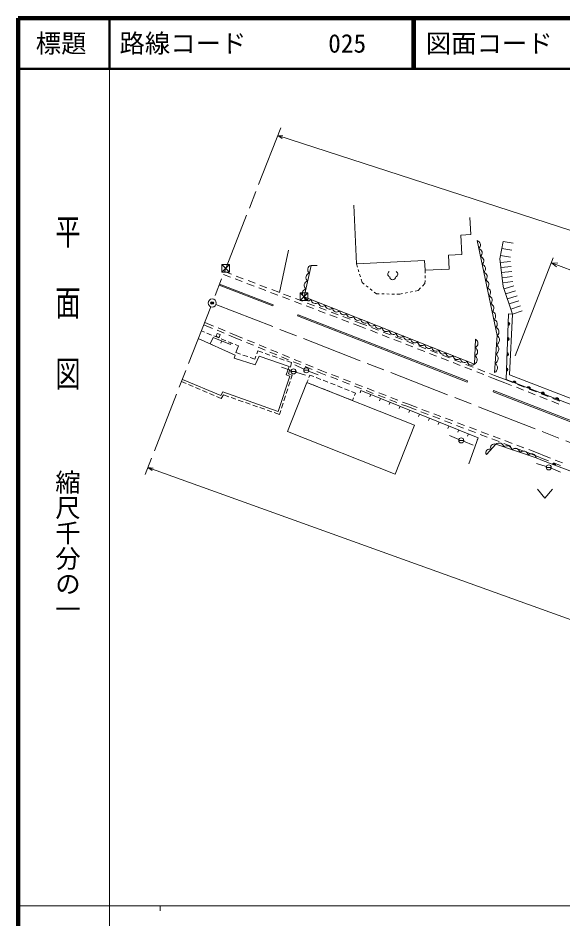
# Model space of a CAD drawing. Units: millimetres, scale not verified. Extents: x 40000 to 680000, y 20000 to 380000.
# Drawn here: x 40000 to 147420, y 202409 to 380000 of the extents above; entities that cross this region are included whole.
import ezdxf
from ezdxf.enums import TextEntityAlignment as Align

# ---------------------------------------------------------------- set-up
doc = ezdxf.new("R2010")
doc.units = ezdxf.units.MM
doc.header["$LTSCALE"] = 1000
doc.header["$PDMODE"] = 32
doc.header["$PDSIZE"] = 500
doc.linetypes.add('CHAIN', pattern=[18.5, 12, -1.5, 3.5, -1.5])
for name, color, linetype, lineweight in [('M-BGD', 7, 'Continuous', 13), ('M-BMK', 2, 'CHAIN', 13), ('M-BMK-ROW', 30, 'Continuous', 13), ('M-BMK-SRVR', 3, 'Continuous', 13), ('M-STR-HTXT', 7, 'Continuous', 13), ('M-TTL', 2, 'Continuous', 140), ('M-TTL-BAND', 7, 'Continuous', 13), ('M-TTL-LINE', 7, 'Continuous', 50)]:
    doc.layers.add(name, color=color, linetype=linetype, lineweight=lineweight)
doc.layers.add('M-OTRS', color=6, linetype='Continuous')
doc.layers.add('M-TTL-TXT', color=7, linetype='Continuous')
doc.styles.add('@ＭＳ ゴシック', font='')
doc.styles.add('ＭＳ ゴシック', font='')
doc.styles.get('@ＭＳ ゴシック').set_extended_font_data('@MS Gothic')
doc.styles.get('ＭＳ ゴシック').set_extended_font_data('MS Gothic')

msp = doc.modelspace()

# ---------------------------------------------------------------- linework, layer by layer
at = {"layer": 'M-BGD'}
for p, q in [((106166, 343134), (106705, 331552)), ((129241, 337307), (129083, 340709)), ((127280, 337216), (129241, 337307)), ((127457, 333397), (127280, 337216)), ((135631, 335962), (137598, 335600)), ((91552, 325892), (93323, 334211)), ((135378, 334586), (137345, 334225)), ((106705, 331552), (120151, 332177)), ((120151, 332177), (120239, 330304)), ((124873, 333277), (127457, 333397)), ((125001, 330525), (124873, 333277)), ((135126, 333210), (137093, 332849)), ((106705, 331552), (106901, 330912)), ((107048, 330434), (107194, 329956)), ((120239, 330304), (125001, 330525)), ((135086, 331797), (137072, 332035)), ((135205, 330804), (137191, 331042)), ((80486, 329448), (81851, 328930)), ((80699, 330009), (82065, 329491)), ((82786, 328576), (84188, 328044)), ((83000, 329136), (84402, 328604)), ((107341, 329478), (107487, 329000)), ((120227, 328738), (120231, 329238)), ((120234, 329738), (120239, 330304)), ((135324, 329811), (137310, 330049)), ((135443, 328818), (137429, 329056)), ((85123, 327689), (86526, 327157)), ((85337, 328249), (86740, 327717)), ((87461, 326802), (88863, 326270)), ((87675, 327363), (89077, 326831)), ((107634, 328522), (107831, 327882)), ((107831, 327882), (108258, 327540)), ((108649, 327227), (109039, 326915)), ((118850, 326303), (119358, 326810)), ((119711, 327164), (120219, 327671)), ((120219, 327671), (120223, 328238)), ((135562, 327825), (137548, 328063)), ((135812, 326604), (137711, 327231)), ((89798, 325915), (91201, 325383)), ((90012, 326476), (91415, 325944)), ((92135, 325029), (93538, 324497)), ((92350, 325589), (93752, 325057)), ((109430, 326603), (109820, 326290)), ((110210, 325978), (110638, 325636)), ((110638, 325636), (111187, 325628)), ((111687, 325620), (112187, 325612)), ((112687, 325605), (113187, 325597)), ((113687, 325589), (114187, 325582)), ((114687, 325574), (115236, 325566)), ((115236, 325566), (115818, 325685)), ((116308, 325784), (116798, 325884)), ((117288, 325984), (117778, 326084)), ((118268, 326184), (118850, 326303)), ((136139, 325613), (138039, 326240)), ((136467, 324622), (138366, 325248)), ((94473, 324142), (95875, 323610)), ((94687, 324703), (96090, 324171)), ((96810, 323255), (98213, 322723)), ((97025, 323816), (98427, 323284)), ((136794, 323630), (138693, 324257)), ((137121, 322639), (139020, 323266)), ((99148, 322369), (100550, 321837)), ((99362, 322929), (100765, 322397)), ((101485, 321482), (102888, 320950)), ((101699, 322042), (103102, 321510)), ((136692, 321677), (137448, 321647)), ((137448, 321647), (139348, 322274)), ((78516, 319281), (76793, 319993)), ((103823, 320595), (105225, 320063)), ((104037, 321156), (105439, 320624)), ((106160, 319709), (107525, 319191)), ((106374, 320269), (107740, 319751)), ((107740, 319751), (108735, 319363)), ((76134, 318333), (76771, 318075)), ((78328, 318827), (76605, 319539)), ((77234, 317888), (78161, 317513)), ((80639, 317873), (79253, 318445)), ((80827, 318327), (79440, 318900)), ((83474, 317234), (81751, 317946)), ((107525, 319191), (108519, 318803)), ((109451, 318440), (110848, 317895)), ((109667, 319000), (111064, 318455)), ((111996, 318091), (113393, 317546)), ((78625, 317325), (79552, 316950)), ((80169, 316362), (79982, 315898)), ((80015, 316762), (80942, 316387)), ((81406, 316199), (82333, 315824)), ((83287, 316780), (81564, 317491)), ((84096, 316447), (83287, 316780)), ((84280, 316902), (83474, 317234)), ((86592, 315951), (85205, 316522)), ((111780, 317531), (113177, 316986)), ((114109, 316623), (115506, 316078)), ((114325, 317183), (115722, 316638)), ((116654, 316274), (118051, 315729)), ((77889, 315756), (78344, 315550)), ((82796, 315637), (83433, 315379)), ((83433, 315379), (82934, 314053)), ((86407, 315495), (85020, 316066)), ((87064, 313813), (87272, 314379)), ((87272, 314379), (88236, 314044)), ((88719, 314544), (87332, 315115)), ((88904, 314999), (87517, 315570)), ((91216, 314047), (89829, 314618)), ((116438, 315714), (117836, 315169)), ((118767, 314806), (120165, 314261)), ((118983, 315366), (120380, 314821)), ((121312, 314457), (122709, 313912)), ((82934, 314053), (83862, 313737)), ((84335, 313576), (85282, 313254)), ((85755, 313093), (86683, 312777)), ((86683, 312777), (86891, 313343)), ((88708, 313880), (89653, 313551)), ((91031, 313592), (89644, 314163)), ((90125, 313387), (91070, 313059)), ((91542, 312895), (92486, 312567)), ((93343, 312640), (91956, 313211)), ((93528, 313096), (92141, 313667)), ((95839, 312144), (94452, 312715)), ((121096, 313897), (122494, 313352)), ((123425, 312989), (124823, 312444)), ((123641, 313549), (125038, 313004)), ((125970, 312640), (127368, 312095)), ((93826, 310507), (91942, 311179)), ((92959, 312403), (93923, 312068)), ((93923, 312068), (93694, 311211)), ((95654, 311689), (94267, 312260)), ((96368, 310780), (94547, 311606)), ((97966, 310737), (96579, 311308)), ((98151, 311192), (96764, 311763)), ((99882, 310480), (99076, 310812)), ((125754, 312080), (127152, 311535)), ((128084, 311172), (129481, 310627)), ((128299, 311732), (129697, 311187)), ((130628, 310823), (132026, 310278)), ((93566, 310728), (93338, 309871)), ((93338, 309871), (94036, 309608)), ((94036, 309608), (93788, 308833)), ((93797, 310339), (94797, 310339)), ((94773, 310186), (96676, 309572)), ((96324, 310573), (97324, 310573)), ((97290, 310394), (99157, 309676)), ((97546, 309630), (97345, 309122)), ((98309, 309328), (97546, 309630)), ((99704, 308776), (98774, 309144)), ((99700, 310023), (98891, 310356)), ((100704, 309634), (99700, 310023)), ((100884, 310092), (99882, 310480)), ((103035, 308730), (101637, 309272)), ((103215, 309188), (101816, 309730)), ((130413, 310263), (131810, 309718)), ((132742, 309355), (133736, 308967)), ((132957, 309915), (133952, 309527)), ((133952, 309527), (136201, 308669)), ((73155, 307946), (72225, 308337)), ((74537, 307365), (73616, 307752)), ((93636, 308356), (93332, 307404)), ((97161, 308657), (96961, 308150)), ((96961, 308150), (97724, 307848)), ((98189, 307664), (99118, 307296)), ((101099, 308224), (100169, 308592)), ((102493, 307672), (101564, 308040)), ((103888, 307120), (102958, 307488)), ((105366, 307826), (103968, 308369)), ((105546, 308284), (104147, 308826)), ((107697, 306923), (106299, 307465)), ((107877, 307380), (106478, 307923)), ((133736, 308967), (135987, 308109)), ((135987, 308109), (135980, 308111)), ((135980, 308111), (137300, 307590)), ((136201, 308669), (137519, 308149)), ((138449, 307781), (139844, 307230)), ((75920, 306783), (74998, 307171)), ((77303, 306201), (76381, 306589)), ((78685, 305620), (77764, 306008)), ((80476, 305726), (80076, 305035)), ((81535, 305358), (80476, 305726)), ((92725, 305498), (92421, 304546)), ((93180, 306927), (92876, 305975)), ((99583, 307112), (100513, 306744)), ((100978, 306560), (101908, 306192)), ((102373, 306008), (103303, 305641)), ((103768, 305457), (104698, 305089)), ((105283, 306568), (104353, 306936)), ((106511, 306082), (105748, 306384)), ((106310, 305575), (106511, 306082)), ((107601, 306592), (107413, 306128)), ((107601, 306592), (130712, 297243)), ((110028, 306019), (108630, 306561)), ((110208, 306477), (108809, 307019)), ((109526, 305813), (109339, 305349)), ((112359, 305115), (110961, 305658)), ((112539, 305573), (111140, 306115)), ((138230, 307223), (139625, 306671)), ((140555, 306304), (141950, 305753)), ((140774, 306862), (142169, 306311)), ((143099, 305944), (144494, 305392)), ((80076, 305035), (79146, 305426)), ((82951, 304864), (82007, 305193)), ((84368, 304371), (83424, 304700)), ((85785, 303878), (84840, 304207)), ((87201, 303385), (86257, 303713)), ((92269, 304069), (91965, 303117)), ((105162, 304905), (105926, 304603)), ((105926, 304603), (106126, 305110)), ((111452, 305034), (111265, 304570)), ((113378, 304255), (113191, 303791)), ((114690, 304212), (113291, 304754)), ((114870, 304669), (113471, 305212)), ((116627, 303461), (115622, 303850)), ((116804, 303919), (115802, 304308)), ((118672, 303215), (116804, 303919)), ((142880, 305385), (144275, 304834)), ((145205, 304466), (146600, 303915)), ((145424, 305025), (146819, 304474)), ((88618, 302891), (87673, 303220)), ((90034, 302398), (89090, 302727)), ((91565, 301865), (90507, 302234)), ((91813, 302640), (91565, 301865)), ((115304, 303476), (115117, 303012)), ((118479, 302752), (116627, 303461)), ((117230, 302696), (117043, 302233)), ((119156, 301917), (118969, 301454)), ((120813, 301858), (119413, 302394)), ((121011, 302334), (119608, 302863)), ((123351, 301452), (121947, 301981)), ((121082, 301138), (120895, 300675)), ((123148, 300964), (121747, 301500)), ((123008, 300359), (122821, 299896)), ((125483, 300070), (124082, 300606)), ((125690, 300571), (124286, 301100)), ((128030, 299689), (126626, 300218)), ((124934, 299580), (124747, 299117)), ((127818, 299176), (126417, 299713)), ((126860, 298801), (126673, 298338)), ((130152, 298282), (128752, 298819)), ((130369, 298808), (128965, 299337)), ((132708, 297926), (131305, 298455)), ((126915, 296936), (125069, 297706)), ((126876, 296744), (127876, 296744)), ((128786, 298022), (128599, 297559)), ((128861, 292117), (130712, 297243)), ((130712, 297243), (130525, 296780)), ((130712, 297243), (130525, 296780)), ((132487, 297388), (131086, 297925)), ((134822, 296495), (133421, 297031)), ((135048, 297045), (133644, 297574)), ((137387, 296163), (135984, 296692)), ((127842, 296562), (129705, 295835)), ((137157, 295601), (135756, 296137)), ((139491, 294707), (138090, 295243)), ((139727, 295281), (138323, 295810)), ((142530, 294225), (140662, 294929)), ((142277, 293640), (140425, 294349)), ((143509, 293105), (142277, 293640)), ((143749, 293696), (142530, 294225)), ((144584, 292698), (143509, 293105)), ((144972, 293233), (143749, 293696)), ((144128, 291585), (142223, 292195)), ((144104, 291432), (145104, 291432)), ((146922, 291812), (145519, 292344)), ((147309, 292347), (145907, 292879)), ((145065, 291238), (146908, 290462)), ((142371, 287138), (143871, 285338)), ((143871, 285338), (145371, 287138))]:
    msp.add_line(p, q, dxfattribs=at)
for points in [[(133939, 310109), (134462, 317440), (130479, 336114)], [(137448, 321647), (135649, 327100), (134999, 332522), (135631, 335962)], [(98934, 331251), (97780, 331251), (96392, 325059), (129978, 311800), (130191, 316666)], [(150699, 303169), (136192, 308752), (136692, 321677)], [(150868, 304280), (136846, 309696), (137448, 321647)], [(75534, 316798), (82814, 313576), (82575, 312942), (86766, 311621), (87525, 313368), (93443, 311295), (92881, 309657), (93583, 309392), (91285, 302420), (80372, 306293), (79982, 305575), (72397, 308777)], [(77889, 315756), (78471, 317045), (81867, 315679), (81995, 315961)], [(142142, 293329), (134187, 295973), (132315, 293961)], [(167514, 283647), (143382, 292791), (142142, 293329)]]:
    msp.add_lwpolyline(points, dxfattribs=at)
for points in [[(90216, 323268), (79643, 327309), (79729, 327534), (90302, 323493)], [(95108, 321295), (128521, 308236), (128608, 308459), (95195, 321518)], [(79039, 317274), (79656, 317038), (79868, 317592), (79251, 317828)], [(96961, 308150), (118158, 299762), (114333, 290096), (93135, 298483)], [(133637, 306337), (165845, 293847), (165942, 294097), (133734, 306587)]]:
    msp.add_lwpolyline(points, close=True, dxfattribs=at)
for centre in [(94297, 310339), (96824, 310573), (127376, 296744), (144604, 291432)]:
    msp.add_circle(centre, 500, dxfattribs=at)
for centre, radius, start, end in [((130270, 335256), 883, 307.74603, 76.33561), ((130602, 333700), 883, 307.74603, 76.33561), ((130934, 332144), 883, 307.74603, 76.33561), ((97976, 330394), 879, 102.91643, 231.81211), ((131266, 330587), 883, 307.74603, 76.33561), ((97629, 328846), 879, 102.91643, 231.81211), ((113403, 329534), 536, 116.08703, 255.33416), ((113867, 329016), 600, 180, 0), ((114331, 329534), 536, 284.66584, 63.91297), ((131598, 329031), 883, 307.74603, 76.33561), ((97282, 327298), 879, 102.91643, 231.81211), ((131930, 327475), 883, 307.74603, 76.33561), ((132262, 325919), 883, 307.74603, 76.33561), ((96935, 325750), 879, 102.91643, 231.81211), ((97207, 325076), 816, 181.2364, 315.67888), ((132594, 324363), 883, 307.74603, 76.33561), ((98607, 324524), 816, 181.2364, 315.67888), ((100006, 323971), 816, 181.2364, 315.67888), ((101405, 323419), 816, 181.2364, 315.67888), ((132926, 322806), 883, 307.74603, 76.33561), ((102805, 322866), 816, 181.2364, 315.67888), ((104204, 322314), 816, 181.2364, 315.67888), ((105604, 321761), 816, 181.2364, 315.67888), ((133258, 321250), 883, 307.74603, 76.33561), ((107003, 321209), 816, 181.2364, 315.67888), ((108403, 320657), 816, 181.2364, 315.67888), ((109802, 320104), 816, 181.2364, 315.67888), ((133589, 319694), 883, 307.74603, 76.33561), ((136562, 319713), 354, 276.58198, 78.98716), ((136562, 319713), 283, 278.80602, 76.76312), ((136562, 319713), 212, 282.55234, 73.01679), ((136562, 319713), 142, 290.26407, 65.30506), ((136562, 319713), 100, 300.58174, 54.9874), ((111201, 319552), 816, 181.2364, 315.67888), ((112601, 318999), 816, 181.2364, 315.67888), ((114000, 318447), 816, 181.2364, 315.67888), ((133921, 318138), 883, 307.74603, 76.33561), ((115400, 317894), 816, 181.2364, 315.67888), ((116799, 317342), 816, 181.2364, 315.67888), ((118199, 316789), 816, 181.2364, 315.67888), ((119598, 316237), 816, 181.2364, 315.67888), ((129746, 315873), 909, 294.23668, 60.74703), ((133804, 316565), 1094, 298.8085, 53.03759), ((136446, 316715), 354, 276.58198, 78.98716), ((136446, 316715), 283, 278.80602, 76.76312), ((136446, 316715), 212, 282.55234, 73.01679), ((136446, 316715), 142, 290.26407, 65.30506), ((136446, 316715), 100, 300.58174, 54.9874), ((120997, 315685), 816, 181.2364, 315.67888), ((122397, 315132), 816, 181.2364, 315.67888), ((123796, 314580), 816, 181.2364, 315.67888), ((129675, 314251), 909, 294.23668, 60.74703), ((133674, 314733), 1094, 298.8085, 53.03759), ((125196, 314027), 816, 181.2364, 315.67888), ((126595, 313475), 816, 181.2364, 315.67888), ((127994, 312922), 816, 181.2364, 315.67888), ((129604, 312629), 909, 294.23668, 60.74703), ((133543, 312900), 1094, 298.8085, 53.03759), ((136330, 313718), 354, 276.58198, 78.98716), ((136330, 313718), 283, 278.80602, 76.76312), ((136330, 313718), 212, 282.55234, 73.01679), ((136330, 313718), 142, 290.26407, 65.30506), ((136330, 313718), 100, 300.58174, 54.9874), ((129394, 312370), 816, 181.2364, 315.67888), ((133412, 311067), 1094, 298.8085, 53.03759), ((136214, 310720), 354, 276.58198, 78.98716), ((136214, 310720), 283, 278.80602, 76.76312), ((136214, 310720), 212, 282.55234, 73.01679), ((136214, 310720), 142, 290.26407, 65.30506), ((136214, 310720), 100, 300.58174, 54.9874), ((137827, 308065), 354, 347.74809, 150.15327), ((137827, 308065), 283, 349.97213, 147.92923), ((137827, 308065), 212, 353.71846, 144.1829), ((137827, 308065), 142, 1.43018, 136.47117), ((137827, 308065), 100, 11.74785, 126.15351), ((140626, 306987), 354, 347.74809, 150.15327), ((140626, 306987), 283, 349.97213, 147.92923), ((140626, 306987), 212, 353.71846, 144.1829), ((140626, 306987), 142, 1.43018, 136.47117), ((140626, 306987), 100, 11.74785, 126.15351), ((143426, 305910), 354, 347.74809, 150.15327), ((143426, 305910), 283, 349.97213, 147.92923), ((143426, 305910), 212, 353.71846, 144.1829), ((143426, 305910), 142, 1.43018, 136.47117), ((143426, 305910), 100, 11.74785, 126.15351), ((146226, 304832), 354, 347.74809, 150.15327), ((146226, 304832), 283, 349.97213, 147.92923), ((146226, 304832), 212, 353.71846, 144.1829), ((146226, 304832), 142, 1.43018, 136.47117), ((146226, 304832), 100, 11.74785, 126.15351), ((132945, 294312), 722, 64.97736, 209.1627), ((133881, 295318), 722, 64.97736, 209.1627), ((134839, 295279), 953, 9.98632, 133.24493), ((136430, 294750), 953, 9.98632, 133.24493), ((138021, 294221), 953, 9.98632, 133.24493), ((139612, 293692), 953, 9.98632, 133.24493), ((141203, 293164), 953, 9.98632, 133.24493), ((145610, 291888), 354, 348.04504, 150.45022), ((145610, 291888), 283, 350.26908, 148.22618), ((145610, 291888), 212, 354.01541, 144.47986), ((145610, 291888), 142, 1.72714, 136.76813), ((145610, 291888), 100, 12.0448, 126.45046)]:
    msp.add_arc(centre, radius, start, end, dxfattribs=at)
at = {"layer": 'M-BMK'}
for p, q in [((91788, 358368), (78569, 324561)), ((79023, 323526), (170662, 287829)), ((77986, 323071), (64777, 289289))]:
    msp.add_line(p, q, dxfattribs=at)
at = {"layer": 'M-BMK-ROW'}
for p, q in [((80195, 329887), (80195, 331387)), ((80195, 331387), (81695, 331387)), ((80195, 331387), (81695, 329887)), ((81695, 331387), (80195, 329887)), ((81695, 331387), (81695, 329887)), ((81695, 329887), (80195, 329887)), ((95642, 324309), (95642, 325809)), ((95642, 325809), (97142, 325809)), ((95642, 325809), (97142, 324309)), ((97142, 325809), (95642, 324309)), ((97142, 325809), (97142, 324309)), ((97142, 324309), (95642, 324309))]:
    msp.add_line(p, q, dxfattribs=at)
at = {"layer": 'M-BMK-SRVR'}
msp.add_circle((78278, 323816), 800, dxfattribs=at)
at = {"layer": 'M-OTRS'}
msp.add_point((78278, 323816), dxfattribs=at)
at = {"layer": 'M-STR-HTXT'}
for p, q in [((91186, 356828), (174671, 329812)), ((91186, 356828), (92060, 356282)), ((91186, 356828), (92214, 356758)), ((138003, 313413), (145496, 332702)), ((145134, 331770), (176214, 319695)), ((145134, 331770), (146164, 330967)), ((145134, 331770), (146435, 331666)), ((65592, 291373), (169042, 254127)), ((65592, 291373), (66448, 290799)), ((65592, 291373), (66618, 291270))]:
    msp.add_line(p, q, dxfattribs=at)
at = {"layer": 'M-TTL'}
for p, q in [((40000, 380000), (40000, 20000)), ((680000, 380000), (40000, 380000))]:
    msp.add_line(p, q, dxfattribs=at)
at = {"layer": 'M-TTL-BAND'}
for p, q in [((58000, 370000), (58000, 20000)), ((40000, 205000), (579000, 205000)), ((68000, 205000), (68000, 204000))]:
    msp.add_line(p, q, dxfattribs=at)
at = {"layer": 'M-TTL-LINE'}
for p, q in [((58000, 380000), (58000, 370000)), ((117750, 380000), (117750, 370000)), ((118250, 380000), (118250, 370000)), ((40000, 370000), (680000, 370000))]:
    msp.add_line(p, q, dxfattribs=at)

# ---------------------------------------------------------------- texts
at = {"layer": 'M-TTL-BAND', "style": '@ＭＳ ゴシック', "width": 1.4}
msp.add_text('平  面  図', height=3666, rotation=270, dxfattribs=at).set_placement((49777, 306475), align=Align.MIDDLE_RIGHT)
at = {"layer": 'M-TTL-BAND', "style": '@ＭＳ ゴシック'}
msp.add_text('縮尺千分の一', height=3666, rotation=270, dxfattribs=at).set_placement((49777, 261030), align=Align.MIDDLE_RIGHT)
at = {"layer": 'M-TTL-TXT', "style": 'ＭＳ ゴシック'}
msp.add_text('標題', height=3666, dxfattribs=at).set_placement((48500, 375000), align=Align.MIDDLE_CENTER)
for s, p in [('路線コード', (60000, 375000)), ('025', (101142, 375000)), ('図面コード', (120380, 375000))]:
    msp.add_text(s, height=3666, dxfattribs=at).set_placement(p, align=Align.MIDDLE_LEFT)

doc.saveas('drawing.dxf')
